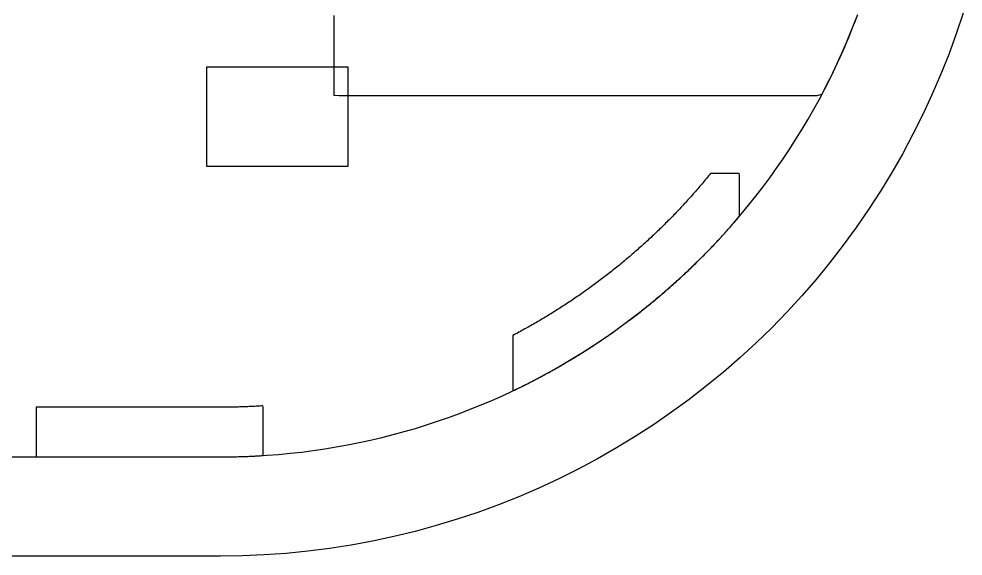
# Model space of a CAD drawing. Header units: millimetres. Extents: x -14.6 to 10, y -5.5 to 5.5.
# Drawn here: x 3.08 to 9.74, y -5.5 to -1.71 of the extents above; entities that cross this region are included whole.
import ezdxf

# ---------------------------------------------------------------- set-up
doc = ezdxf.new("R2010")
doc.units = ezdxf.units.MM
for name, color, linetype in [('ANT_KEEPOUT', 7, 'Continuous'), ('BOARD_EDGE', 7, 'Continuous'), ('BOTTOM_HMAX', 7, 'Continuous'), ('CLAMP_BAND', 7, 'Continuous'), ('POD_OUTLINE', 7, 'Continuous'), ('TOP_FIXED', 7, 'Continuous'), ('TOP_HMAX', 7, 'Continuous')]:
    doc.layers.add(name, color=color, linetype=linetype)

msp = doc.modelspace()

# ---------------------------------------------------------------- linework, layer by layer
at = {"layer": 'ANT_KEEPOUT'}
msp.add_lwpolyline([(5.3, -1.6856), (5.3, -1.7257), (5.3, -1.7659), (5.3, -1.8061), (5.3, -1.8462), (5.3, -1.8864), (5.3, -1.9265), (5.3, -1.9667), (5.3, -2.0068), (5.3, -2.047), (5.3, -2.0872), (5.3, -2.1273), (5.3, -2.1675), (5.3, -2.2076), (5.3, -2.2478), (5.338, -2.25), (5.3781, -2.25), (5.4183, -2.25), (5.4584, -2.25), (5.4986, -2.25), (5.5388, -2.25), (5.5789, -2.25), (5.6191, -2.25), (5.6592, -2.25), (5.6994, -2.25), (5.7396, -2.25), (5.7797, -2.25), (5.8199, -2.25), (5.86, -2.25), (5.9002, -2.25), (5.9403, -2.25), (5.9805, -2.25), (6.0207, -2.25), (6.0608, -2.25), (6.101, -2.25), (6.1411, -2.25), (6.1813, -2.25), (6.2215, -2.25), (6.2616, -2.25), (6.3018, -2.25), (6.3419, -2.25), (6.3821, -2.25), (6.4223, -2.25), (6.4624, -2.25), (6.5026, -2.25), (6.5427, -2.25), (6.5829, -2.25), (6.623, -2.25), (6.6632, -2.25), (6.7034, -2.25), (6.7435, -2.25), (6.7837, -2.25), (6.8238, -2.25), (6.864, -2.25), (6.9042, -2.25), (6.9443, -2.25), (6.9845, -2.25), (7.0246, -2.25), (7.0648, -2.25), (7.105, -2.25), (7.1451, -2.25), (7.1853, -2.25), (7.2254, -2.25), (7.2656, -2.25), (7.3057, -2.25), (7.3459, -2.25), (7.3861, -2.25), (7.4262, -2.25), (7.4664, -2.25), (7.5065, -2.25), (7.5467, -2.25), (7.5869, -2.25), (7.627, -2.25), (7.6672, -2.25), (7.7073, -2.25), (7.7475, -2.25), (7.7877, -2.25), (7.8278, -2.25), (7.868, -2.25), (7.9081, -2.25), (7.9483, -2.25), (7.9885, -2.25), (8.0286, -2.25), (8.0688, -2.25), (8.1089, -2.25), (8.1491, -2.25), (8.1892, -2.25), (8.2294, -2.25), (8.2696, -2.25), (8.3097, -2.25), (8.3499, -2.25), (8.39, -2.25), (8.4302, -2.25), (8.4704, -2.25), (8.5105, -2.25), (8.5507, -2.25), (8.5908, -2.25), (8.631, -2.25), (8.6712, -2.25), (8.7113, -2.25), (8.7454, -2.2399), (8.7639, -2.2043), (8.7822, -2.1685), (8.8002, -2.1326), (8.8179, -2.0965), (8.8353, -2.0603), (8.8524, -2.024), (8.8692, -1.9875), (8.8857, -1.9509), (8.9018, -1.9141), (8.9177, -1.8772), (8.9332, -1.8402), (8.9485, -1.8031), (8.9634, -1.7658), (8.978, -1.7284), (8.9923, -1.6909)], dxfattribs=at)
at = {"layer": 'BOARD_EDGE'}
msp.add_lwpolyline([(3.023, -4.8), (3.1051, -4.8), (3.1872, -4.8), (3.2692, -4.8), (3.3513, -4.8), (3.4333, -4.8), (3.5154, -4.8), (3.5974, -4.8), (3.6795, -4.8), (3.7615, -4.8), (3.8436, -4.8), (3.9256, -4.8), (4.0077, -4.8), (4.0897, -4.8), (4.1718, -4.8), (4.2538, -4.8), (4.3359, -4.8), (4.4179, -4.8), (4.5, -4.8), (4.582, -4.7993), (4.6641, -4.7972), (4.7461, -4.7937), (4.828, -4.7888), (4.9098, -4.7825), (4.9915, -4.7748), (5.073, -4.7657), (5.1544, -4.7552), (5.2356, -4.7433), (5.3165, -4.73), (5.3973, -4.7154), (5.4777, -4.6994), (5.5579, -4.682), (5.6378, -4.6632), (5.7174, -4.6431), (5.7965, -4.6216), (5.8754, -4.5987), (5.9538, -4.5746), (6.0317, -4.549), (6.1093, -4.5222), (6.1863, -4.494), (6.2629, -4.4645), (6.339, -4.4338), (6.4145, -4.4017), (6.4895, -4.3683), (6.5638, -4.3337), (6.6376, -4.2977), (6.7108, -4.2606), (6.7833, -4.2222), (6.8551, -4.1825), (6.9263, -4.1417), (6.9967, -4.0996), (7.0664, -4.0563), (7.1354, -4.0118), (7.2036, -3.9662), (7.271, -3.9194), (7.3376, -3.8715), (7.4033, -3.8224), (7.4682, -3.7722), (7.5323, -3.7209), (7.5954, -3.6686), (7.6577, -3.6151), (7.719, -3.5606), (7.7794, -3.5051), (7.8389, -3.4485), (7.8973, -3.3909), (7.9548, -3.3323), (8.0112, -3.2728), (8.0667, -3.2123), (8.1211, -3.1509), (8.1744, -3.0885), (8.2266, -3.0252), (8.2778, -2.9611), (8.3279, -2.8961), (8.3768, -2.8302), (8.4246, -2.7636), (8.4713, -2.6961), (8.5168, -2.6278), (8.5611, -2.5587), (8.6043, -2.489), (8.6462, -2.4184), (8.687, -2.3472), (8.7265, -2.2753), (8.7647, -2.2027), (8.8018, -2.1295), (8.8375, -2.0556), (8.8721, -1.9812), (8.9053, -1.9062), (8.9372, -1.8306), (8.9679, -1.7545), (8.9972, -1.6779)], dxfattribs=at)
at = {"layer": 'BOTTOM_HMAX'}
msp.add_lwpolyline([(3.023, -4.8), (3.1051, -4.8), (3.1872, -4.8), (3.2692, -4.8), (3.3513, -4.8), (3.4333, -4.8), (3.5154, -4.8), (3.5974, -4.8), (3.6795, -4.8), (3.7615, -4.8), (3.8436, -4.8), (3.9256, -4.8), (4.0077, -4.8), (4.0897, -4.8), (4.1718, -4.8), (4.2538, -4.8), (4.3359, -4.8), (4.4179, -4.8), (4.5, -4.8), (4.582, -4.7993), (4.6641, -4.7972), (4.7461, -4.7937), (4.828, -4.7888), (4.9098, -4.7825), (4.9915, -4.7748), (5.073, -4.7657), (5.1544, -4.7552), (5.2356, -4.7433), (5.3165, -4.73), (5.3973, -4.7154), (5.4777, -4.6994), (5.5579, -4.682), (5.6378, -4.6632), (5.7174, -4.6431), (5.7965, -4.6216), (5.8754, -4.5987), (5.9538, -4.5746), (6.0317, -4.549), (6.1093, -4.5222), (6.1863, -4.494), (6.2629, -4.4645), (6.339, -4.4338), (6.4145, -4.4017), (6.4895, -4.3683), (6.5638, -4.3337), (6.6376, -4.2977), (6.7108, -4.2606), (6.7833, -4.2222), (6.8551, -4.1825), (6.9263, -4.1417), (6.9967, -4.0996), (7.0664, -4.0563), (7.1354, -4.0118), (7.2036, -3.9662), (7.271, -3.9194), (7.3376, -3.8715), (7.4033, -3.8224), (7.4682, -3.7722), (7.5323, -3.7209), (7.5954, -3.6686), (7.6577, -3.6151), (7.719, -3.5606), (7.7794, -3.5051), (7.8389, -3.4485), (7.8973, -3.3909), (7.9548, -3.3323), (8.0112, -3.2728), (8.0667, -3.2123), (8.1211, -3.1509), (8.1744, -3.0885), (8.2266, -3.0252), (8.2778, -2.9611), (8.3279, -2.8961), (8.3768, -2.8302), (8.4246, -2.7636), (8.4713, -2.6961), (8.5168, -2.6278), (8.5611, -2.5587), (8.6043, -2.489), (8.6462, -2.4184), (8.687, -2.3472), (8.7265, -2.2753), (8.7647, -2.2027), (8.8018, -2.1295), (8.8375, -2.0556), (8.8721, -1.9812), (8.9053, -1.9062), (8.9372, -1.8306), (8.9679, -1.7545), (8.9972, -1.6779)], dxfattribs=at)
at = {"layer": 'CLAMP_BAND'}
for points in [[(6.5636, -3.9426), (6.5636, -3.9545), (6.5636, -3.9664), (6.5636, -3.9782), (6.5636, -3.9901), (6.5636, -4.002), (6.5636, -4.0138), (6.5636, -4.0257), (6.5636, -4.0376), (6.5636, -4.0494), (6.5636, -4.0613), (6.5636, -4.0732), (6.5636, -4.0851), (6.5636, -4.0969), (6.5636, -4.1088), (6.5636, -4.1207), (6.5636, -4.1325), (6.5636, -4.1444), (6.5636, -4.1563), (6.5636, -4.1681), (6.5636, -4.18), (6.5636, -4.1919), (6.5636, -4.2038), (6.5636, -4.2156), (6.5636, -4.2275), (6.5636, -4.2394), (6.5636, -4.2512), (6.5636, -4.2631), (6.5636, -4.275), (6.5636, -4.2869), (6.5636, -4.2987), (6.5636, -4.3106), (6.5636, -4.3225), (6.5641, -4.3336), (6.5748, -4.3284), (6.5855, -4.3233), (6.5962, -4.3181), (6.6068, -4.3129), (6.6175, -4.3077), (6.6281, -4.3024), (6.6388, -4.2972), (6.6494, -4.2919), (6.66, -4.2865), (6.6706, -4.2812), (6.6812, -4.2758), (6.6917, -4.2704), (6.7023, -4.265), (6.7128, -4.2595), (6.7234, -4.254), (6.7339, -4.2485), (6.7444, -4.243), (6.7549, -4.2374), (6.7653, -4.2318), (6.7758, -4.2262), (6.7862, -4.2206), (6.7967, -4.2149), (6.8071, -4.2092), (6.8175, -4.2035), (6.8279, -4.1977), (6.8382, -4.192), (6.8486, -4.1862), (6.8589, -4.1804), (6.8693, -4.1745), (6.8796, -4.1686), (6.8899, -4.1627), (6.9002, -4.1568), (6.9104, -4.1509), (6.9207, -4.1449), (6.9309, -4.1389), (6.9412, -4.1329), (6.9514, -4.1268), (6.9616, -4.1208), (6.9718, -4.1147), (6.9819, -4.1085), (6.9921, -4.1024), (7.0022, -4.0962), (7.0124, -4.09), (7.0225, -4.0838), (7.0325, -4.0775), (7.0426, -4.0712), (7.0527, -4.0649), (7.0627, -4.0586), (7.0728, -4.0523), (7.0828, -4.0459), (7.0928, -4.0395), (7.1028, -4.0331), (7.1127, -4.0266), (7.1227, -4.0202), (7.1326, -4.0137), (7.1425, -4.0071), (7.1524, -4.0006), (7.1623, -3.994), (7.1722, -3.9874), (7.182, -3.9808), (7.1919, -3.9742), (7.2017, -3.9675), (7.2115, -3.9608), (7.2213, -3.9541), (7.231, -3.9473), (7.2408, -3.9406), (7.2505, -3.9338), (7.2603, -3.927), (7.27, -3.9201), (7.2796, -3.9133), (7.2893, -3.9064), (7.299, -3.8995), (7.3086, -3.8925), (7.3182, -3.8856), (7.3278, -3.8786), (7.3374, -3.8716), (7.347, -3.8646), (7.3565, -3.8575), (7.366, -3.8504), (7.3756, -3.8433), (7.3851, -3.8362), (7.3945, -3.8291), (7.404, -3.8219), (7.4134, -3.8147), (7.4229, -3.8075), (7.4323, -3.8002), (7.4417, -3.793), (7.451, -3.7857), (7.4604, -3.7784), (7.4697, -3.7711), (7.479, -3.7637), (7.4883, -3.7563), (7.4976, -3.7489), (7.5069, -3.7415), (7.5161, -3.734), (7.5253, -3.7266), (7.5345, -3.7191), (7.5437, -3.7116), (7.5529, -3.704), (7.5621, -3.6965), (7.5712, -3.6889), (7.5803, -3.6813), (7.5894, -3.6736), (7.5985, -3.666), (7.6075, -3.6583), (7.6166, -3.6506), (7.6256, -3.6429), (7.6346, -3.6352), (7.6436, -3.6274), (7.6525, -3.6196), (7.6615, -3.6118), (7.6704, -3.604), (7.6793, -3.5961), (7.6882, -3.5883), (7.697, -3.5804), (7.7059, -3.5724), (7.7147, -3.5645), (7.7235, -3.5565), (7.7323, -3.5486), (7.7411, -3.5406), (7.7498, -3.5325), (7.7585, -3.5245), (7.7672, -3.5164), (7.7759, -3.5083), (7.7846, -3.5002), (7.7932, -3.4921), (7.8019, -3.4839), (7.8105, -3.4757), (7.819, -3.4676), (7.8276, -3.4593), (7.8362, -3.4511), (7.8447, -3.4428), (7.8532, -3.4346), (7.8617, -3.4262), (7.8701, -3.4179), (7.8786, -3.4096), (7.887, -3.4012), (7.8954, -3.3928), (7.9038, -3.3844), (7.9121, -3.376), (7.9205, -3.3675), (7.9288, -3.3591), (7.9371, -3.3506), (7.9454, -3.3421), (7.9536, -3.3335), (7.9619, -3.325), (7.9701, -3.3164), (7.9783, -3.3078), (7.9864, -3.2992), (7.9946, -3.2906), (8.0027, -3.2819), (8.0108, -3.2733), (8.0189, -3.2646), (8.027, -3.2559), (8.035, -3.2471), (8.043, -3.2384), (8.051, -3.2296), (8.059, -3.2208), (8.0669, -3.212), (8.0749, -3.2032), (8.0828, -3.1943), (8.0907, -3.1855), (8.0985, -3.1766), (8.1064, -3.1677), (8.1142, -3.1587), (8.122, -3.1498), (8.1298, -3.1408), (8.1375, -3.1318), (8.1453, -3.1228), (8.153, -3.1138), (8.1607, -3.1048), (8.1636, -3.0939), (8.1636, -3.0821), (8.1636, -3.0702), (8.1636, -3.0583), (8.1636, -3.0465), (8.1636, -3.0346), (8.1636, -3.0227), (8.1636, -3.0108), (8.1636, -2.999), (8.1636, -2.9871), (8.1636, -2.9752), (8.1636, -2.9634), (8.1636, -2.9515), (8.1636, -2.9396), (8.1636, -2.9278), (8.1636, -2.9159), (8.1636, -2.904), (8.1636, -2.8921), (8.1636, -2.8803), (8.1636, -2.8684), (8.1636, -2.8565), (8.1636, -2.8447), (8.1636, -2.8328), (8.1636, -2.8209), (8.1636, -2.8091), (8.1607, -2.8), (8.1489, -2.8), (8.137, -2.8), (8.1251, -2.8), (8.1133, -2.8), (8.1014, -2.8), (8.0895, -2.8), (8.0777, -2.8), (8.0658, -2.8), (8.0539, -2.8), (8.042, -2.8), (8.0302, -2.8), (8.0183, -2.8), (8.0064, -2.8), (7.9946, -2.8), (7.9827, -2.8), (7.9708, -2.8), (7.959, -2.8), (7.9514, -2.809), (7.9439, -2.8182), (7.9363, -2.8274), (7.9288, -2.8365), (7.9212, -2.8457), (7.9136, -2.8548), (7.906, -2.8639), (7.8983, -2.873), (7.8906, -2.882), (7.8829, -2.891), (7.8752, -2.9001), (7.8675, -2.9091), (7.8597, -2.918), (7.8519, -2.927), (7.8441, -2.9359), (7.8362, -2.9448), (7.8284, -2.9537), (7.8205, -2.9626), (7.8126, -2.9714), (7.8046, -2.9802), (7.7967, -2.9891), (7.7887, -2.9978), (7.7807, -3.0066), (7.7727, -3.0153), (7.7646, -3.0241), (7.7565, -3.0328), (7.7484, -3.0414), (7.7403, -3.0501), (7.7321, -3.0587), (7.724, -3.0673), (7.7158, -3.0759), (7.7076, -3.0845), (7.6993, -3.093), (7.6911, -3.1016), (7.6828, -3.1101), (7.6745, -3.1185), (7.6661, -3.127), (7.6578, -3.1354), (7.6494, -3.1438), (7.641, -3.1522), (7.6326, -3.1606), (7.6242, -3.1689), (7.6157, -3.1773), (7.6072, -3.1856), (7.5987, -3.1938), (7.5902, -3.2021), (7.5816, -3.2103), (7.573, -3.2185), (7.5644, -3.2267), (7.5558, -3.2349), (7.5472, -3.243), (7.5385, -3.2511), (7.5298, -3.2592), (7.5211, -3.2673), (7.5124, -3.2753), (7.5037, -3.2834), (7.4949, -3.2914), (7.4861, -3.2993), (7.4773, -3.3073), (7.4685, -3.3152), (7.4596, -3.3231), (7.4507, -3.331), (7.4418, -3.3389), (7.4329, -3.3467), (7.424, -3.3545), (7.415, -3.3623), (7.406, -3.3701), (7.397, -3.3778), (7.388, -3.3855), (7.379, -3.3932), (7.3699, -3.4009), (7.3608, -3.4085), (7.3517, -3.4162), (7.3426, -3.4238), (7.3335, -3.4313), (7.3243, -3.4389), (7.3151, -3.4464), (7.3059, -3.4539), (7.2967, -3.4614), (7.2875, -3.4688), (7.2782, -3.4762), (7.2689, -3.4836), (7.2596, -3.491), (7.2503, -3.4984), (7.2409, -3.5057), (7.2316, -3.513), (7.2222, -3.5202), (7.2128, -3.5275), (7.2034, -3.5347), (7.1939, -3.5419), (7.1845, -3.5491), (7.175, -3.5562), (7.1655, -3.5634), (7.156, -3.5705), (7.1465, -3.5775), (7.1369, -3.5846), (7.1273, -3.5916), (7.1177, -3.5986), (7.1081, -3.6056), (7.0985, -3.6125), (7.0889, -3.6194), (7.0792, -3.6263), (7.0695, -3.6332), (7.0598, -3.64), (7.0501, -3.6468), (7.0404, -3.6536), (7.0306, -3.6604), (7.0208, -3.6671), (7.011, -3.6738), (7.0012, -3.6805), (6.9914, -3.6872), (6.9816, -3.6938), (6.9717, -3.7004), (6.9618, -3.707), (6.9519, -3.7136), (6.942, -3.7201), (6.9321, -3.7266), (6.9221, -3.7331), (6.9122, -3.7395), (6.9022, -3.7459), (6.8922, -3.7523), (6.8822, -3.7587), (6.8721, -3.765), (6.8621, -3.7714), (6.852, -3.7776), (6.8419, -3.7839), (6.8318, -3.7901), (6.8217, -3.7963), (6.8116, -3.8025), (6.8014, -3.8087), (6.7912, -3.8148), (6.7811, -3.8209), (6.7709, -3.827), (6.7606, -3.833), (6.7504, -3.839), (6.7402, -3.845), (6.7299, -3.851), (6.7196, -3.8569), (6.7093, -3.8628), (6.699, -3.8687), (6.6887, -3.8746), (6.6783, -3.8804), (6.668, -3.8862), (6.6576, -3.8919), (6.6472, -3.8977), (6.6368, -3.9034), (6.6264, -3.9091), (6.616, -3.9147), (6.6055, -3.9204), (6.595, -3.926), (6.5846, -3.9315), (6.5741, -3.9371)], [(3.2, -4.45), (3.2, -4.4598), (3.2, -4.4695), (3.2, -4.4793), (3.2, -4.489), (3.2, -4.4988), (3.2, -4.5085), (3.2, -4.5183), (3.2, -4.528), (3.2, -4.5378), (3.2, -4.5475), (3.2, -4.5573), (3.2, -4.567), (3.2, -4.5768), (3.2, -4.5865), (3.2, -4.5963), (3.2, -4.606), (3.2, -4.6158), (3.2, -4.6256), (3.2, -4.6353), (3.2, -4.6451), (3.2, -4.6548), (3.2, -4.6646), (3.2, -4.6743), (3.2, -4.6841), (3.2, -4.6938), (3.2, -4.7036), (3.2, -4.7133), (3.2, -4.7231), (3.2, -4.7328), (3.2, -4.7426), (3.2, -4.7523), (3.2, -4.7621), (3.2, -4.7718), (3.2, -4.7816), (3.2, -4.7914), (3.2011, -4.8), (3.2109, -4.8), (3.2206, -4.8), (3.2304, -4.8), (3.2401, -4.8), (3.2499, -4.8), (3.2596, -4.8), (3.2694, -4.8), (3.2791, -4.8), (3.2889, -4.8), (3.2986, -4.8), (3.3084, -4.8), (3.3181, -4.8), (3.3279, -4.8), (3.3376, -4.8), (3.3474, -4.8), (3.3572, -4.8), (3.3669, -4.8), (3.3767, -4.8), (3.3864, -4.8), (3.3962, -4.8), (3.4059, -4.8), (3.4157, -4.8), (3.4254, -4.8), (3.4352, -4.8), (3.4449, -4.8), (3.4547, -4.8), (3.4644, -4.8), (3.4742, -4.8), (3.4839, -4.8), (3.4937, -4.8), (3.5034, -4.8), (3.5132, -4.8), (3.523, -4.8), (3.5327, -4.8), (3.5425, -4.8), (3.5522, -4.8), (3.562, -4.8), (3.5717, -4.8), (3.5815, -4.8), (3.5912, -4.8), (3.601, -4.8), (3.6107, -4.8), (3.6205, -4.8), (3.6302, -4.8), (3.64, -4.8), (3.6497, -4.8), (3.6595, -4.8), (3.6692, -4.8), (3.679, -4.8), (3.6888, -4.8), (3.6985, -4.8), (3.7083, -4.8), (3.718, -4.8), (3.7278, -4.8), (3.7375, -4.8), (3.7473, -4.8), (3.757, -4.8), (3.7668, -4.8), (3.7765, -4.8), (3.7863, -4.8), (3.796, -4.8), (3.8058, -4.8), (3.8155, -4.8), (3.8253, -4.8), (3.835, -4.8), (3.8448, -4.8), (3.8545, -4.8), (3.8643, -4.8), (3.8741, -4.8), (3.8838, -4.8), (3.8936, -4.8), (3.9033, -4.8), (3.9131, -4.8), (3.9228, -4.8), (3.9326, -4.8), (3.9423, -4.8), (3.9521, -4.8), (3.9618, -4.8), (3.9716, -4.8), (3.9813, -4.8), (3.9911, -4.8), (4.0008, -4.8), (4.0106, -4.8), (4.0203, -4.8), (4.0301, -4.8), (4.0399, -4.8), (4.0496, -4.8), (4.0594, -4.8), (4.0691, -4.8), (4.0789, -4.8), (4.0886, -4.8), (4.0984, -4.8), (4.1081, -4.8), (4.1179, -4.8), (4.1276, -4.8), (4.1374, -4.8), (4.1471, -4.8), (4.1569, -4.8), (4.1666, -4.8), (4.1764, -4.8), (4.1861, -4.8), (4.1959, -4.8), (4.2057, -4.8), (4.2154, -4.8), (4.2252, -4.8), (4.2349, -4.8), (4.2447, -4.8), (4.2544, -4.8), (4.2642, -4.8), (4.2739, -4.8), (4.2837, -4.8), (4.2934, -4.8), (4.3032, -4.8), (4.3129, -4.8), (4.3227, -4.8), (4.3324, -4.8), (4.3422, -4.8), (4.3519, -4.8), (4.3617, -4.8), (4.3715, -4.8), (4.3812, -4.8), (4.391, -4.8), (4.4007, -4.8), (4.4105, -4.8), (4.4202, -4.8), (4.43, -4.8), (4.4397, -4.8), (4.4495, -4.8), (4.4592, -4.8), (4.469, -4.8), (4.4787, -4.8), (4.4885, -4.8), (4.4982, -4.8), (4.508, -4.8), (4.5177, -4.8), (4.5275, -4.7999), (4.5373, -4.7999), (4.547, -4.7998), (4.5568, -4.7997), (4.5665, -4.7995), (4.5763, -4.7994), (4.586, -4.7992), (4.5958, -4.799), (4.6055, -4.7988), (4.6153, -4.7986), (4.625, -4.7984), (4.6348, -4.7981), (4.6445, -4.7978), (4.6543, -4.7975), (4.664, -4.7972), (4.6738, -4.7969), (4.6835, -4.7965), (4.6932, -4.7961), (4.703, -4.7957), (4.7127, -4.7953), (4.7225, -4.7948), (4.7322, -4.7944), (4.742, -4.7939), (4.7517, -4.7934), (4.7614, -4.7929), (4.7712, -4.7923), (4.7809, -4.7918), (4.7907, -4.7912), (4.8, -4.7902), (4.8, -4.7805), (4.8, -4.7707), (4.8, -4.761), (4.8, -4.7512), (4.8, -4.7415), (4.8, -4.7317), (4.8, -4.722), (4.8, -4.7122), (4.8, -4.7025), (4.8, -4.6927), (4.8, -4.6829), (4.8, -4.6732), (4.8, -4.6634), (4.8, -4.6537), (4.8, -4.6439), (4.8, -4.6342), (4.8, -4.6244), (4.8, -4.6147), (4.8, -4.6049), (4.8, -4.5952), (4.8, -4.5854), (4.8, -4.5757), (4.8, -4.5659), (4.8, -4.5562), (4.8, -4.5464), (4.8, -4.5367), (4.8, -4.5269), (4.8, -4.5171), (4.8, -4.5074), (4.8, -4.4976), (4.8, -4.4879), (4.8, -4.4781), (4.8, -4.4684), (4.8, -4.4586), (4.8, -4.4489), (4.7993, -4.4399), (4.7895, -4.4406), (4.7798, -4.4412), (4.7701, -4.4418), (4.7603, -4.4424), (4.7506, -4.4429), (4.7408, -4.4435), (4.7311, -4.444), (4.7214, -4.4445), (4.7116, -4.445), (4.7019, -4.4454), (4.6921, -4.4459), (4.6824, -4.4463), (4.6726, -4.4466), (4.6629, -4.447), (4.6532, -4.4474), (4.6434, -4.4477), (4.6337, -4.448), (4.6239, -4.4483), (4.6142, -4.4485), (4.6044, -4.4488), (4.5947, -4.449), (4.5849, -4.4492), (4.5752, -4.4494), (4.5654, -4.4495), (4.5557, -4.4497), (4.5459, -4.4498), (4.5361, -4.4499), (4.5264, -4.4499), (4.5166, -4.45), (4.5069, -4.45), (4.4971, -4.45), (4.4874, -4.45), (4.4776, -4.45), (4.4679, -4.45), (4.4581, -4.45), (4.4484, -4.45), (4.4386, -4.45), (4.4289, -4.45), (4.4191, -4.45), (4.4094, -4.45), (4.3996, -4.45), (4.3899, -4.45), (4.3801, -4.45), (4.3703, -4.45), (4.3606, -4.45), (4.3508, -4.45), (4.3411, -4.45), (4.3313, -4.45), (4.3216, -4.45), (4.3118, -4.45), (4.3021, -4.45), (4.2923, -4.45), (4.2826, -4.45), (4.2728, -4.45), (4.2631, -4.45), (4.2533, -4.45), (4.2436, -4.45), (4.2338, -4.45), (4.2241, -4.45), (4.2143, -4.45), (4.2045, -4.45), (4.1948, -4.45), (4.185, -4.45), (4.1753, -4.45), (4.1655, -4.45), (4.1558, -4.45), (4.146, -4.45), (4.1363, -4.45), (4.1265, -4.45), (4.1168, -4.45), (4.107, -4.45), (4.0973, -4.45), (4.0875, -4.45), (4.0778, -4.45), (4.068, -4.45), (4.0583, -4.45), (4.0485, -4.45), (4.0388, -4.45), (4.029, -4.45), (4.0192, -4.45), (4.0095, -4.45), (3.9997, -4.45), (3.99, -4.45), (3.9802, -4.45), (3.9705, -4.45), (3.9607, -4.45), (3.951, -4.45), (3.9412, -4.45), (3.9315, -4.45), (3.9217, -4.45), (3.912, -4.45), (3.9022, -4.45), (3.8925, -4.45), (3.8827, -4.45), (3.873, -4.45), (3.8632, -4.45), (3.8534, -4.45), (3.8437, -4.45), (3.8339, -4.45), (3.8242, -4.45), (3.8144, -4.45), (3.8047, -4.45), (3.7949, -4.45), (3.7852, -4.45), (3.7754, -4.45), (3.7657, -4.45), (3.7559, -4.45), (3.7462, -4.45), (3.7364, -4.45), (3.7267, -4.45), (3.7169, -4.45), (3.7072, -4.45), (3.6974, -4.45), (3.6876, -4.45), (3.6779, -4.45), (3.6681, -4.45), (3.6584, -4.45), (3.6486, -4.45), (3.6389, -4.45), (3.6291, -4.45), (3.6194, -4.45), (3.6096, -4.45), (3.5999, -4.45), (3.5901, -4.45), (3.5804, -4.45), (3.5706, -4.45), (3.5609, -4.45), (3.5511, -4.45), (3.5414, -4.45), (3.5316, -4.45), (3.5218, -4.45), (3.5121, -4.45), (3.5023, -4.45), (3.4926, -4.45), (3.4828, -4.45), (3.4731, -4.45), (3.4633, -4.45), (3.4536, -4.45), (3.4438, -4.45), (3.4341, -4.45), (3.4243, -4.45), (3.4146, -4.45), (3.4048, -4.45), (3.3951, -4.45), (3.3853, -4.45), (3.3756, -4.45), (3.3658, -4.45), (3.356, -4.45), (3.3463, -4.45), (3.3365, -4.45), (3.3268, -4.45), (3.317, -4.45), (3.3073, -4.45), (3.2975, -4.45), (3.2878, -4.45), (3.278, -4.45), (3.2683, -4.45), (3.2585, -4.45), (3.2488, -4.45), (3.239, -4.45), (3.2293, -4.45), (3.2195, -4.45), (3.2098, -4.45)]]:
    msp.add_lwpolyline(points, close=True, dxfattribs=at)
at = {"layer": 'POD_OUTLINE'}
msp.add_lwpolyline([(9.7406, -1.6692), (9.6917, -1.8155), (9.6387, -1.9604), (9.5817, -2.1038), (9.5207, -2.2455), (9.4558, -2.3855), (9.3869, -2.5235), (9.3142, -2.6596), (9.2377, -2.7936), (9.1575, -2.9254), (9.0736, -3.0549), (8.9861, -3.182), (8.895, -3.3066), (8.8006, -3.4286), (8.7027, -3.5479), (8.6015, -3.6644), (8.4971, -3.778), (8.3896, -3.8886), (8.279, -3.9962), (8.1654, -4.1006), (8.0489, -4.2018), (7.9297, -4.2997), (7.8077, -4.3942), (7.6831, -4.4853), (7.5561, -4.5728), (7.4266, -4.6567), (7.2948, -4.737), (7.1608, -4.8135), (7.0248, -4.8863), (6.8867, -4.9552), (6.7468, -5.0202), (6.6051, -5.0812), (6.4617, -5.1383), (6.3168, -5.1913), (6.1705, -5.2402), (6.0228, -5.285), (5.874, -5.3256), (5.7241, -5.3621), (5.5732, -5.3943), (5.4214, -5.4223), (5.269, -5.446), (5.1159, -5.4654), (4.9624, -5.4805), (4.8084, -5.4913), (4.6543, -5.4978), (4.5, -5.5), (4.3457, -5.5), (4.1914, -5.5), (4.0371, -5.5), (3.8828, -5.5), (3.7285, -5.5), (3.5742, -5.5), (3.4199, -5.5), (3.2656, -5.5), (3.1113, -5.5), (2.957, -5.5)], dxfattribs=at)
at = {"layer": 'TOP_FIXED'}
msp.add_lwpolyline([(4.4, -2.75), (5.4, -2.75), (5.4, -2.05), (4.4, -2.05)], close=True, dxfattribs=at)
at = {"layer": 'TOP_HMAX'}
msp.add_lwpolyline([(3.023, -4.8), (3.1051, -4.8), (3.1872, -4.8), (3.2692, -4.8), (3.3513, -4.8), (3.4333, -4.8), (3.5154, -4.8), (3.5974, -4.8), (3.6795, -4.8), (3.7615, -4.8), (3.8436, -4.8), (3.9256, -4.8), (4.0077, -4.8), (4.0897, -4.8), (4.1718, -4.8), (4.2538, -4.8), (4.3359, -4.8), (4.4179, -4.8), (4.5, -4.8), (4.582, -4.7993), (4.6641, -4.7972), (4.7461, -4.7937), (4.828, -4.7888), (4.9098, -4.7825), (4.9915, -4.7748), (5.073, -4.7657), (5.1544, -4.7552), (5.2356, -4.7433), (5.3165, -4.73), (5.3973, -4.7154), (5.4777, -4.6994), (5.5579, -4.682), (5.6378, -4.6632), (5.7174, -4.6431), (5.7965, -4.6216), (5.8754, -4.5987), (5.9538, -4.5746), (6.0317, -4.549), (6.1093, -4.5222), (6.1863, -4.494), (6.2629, -4.4645), (6.339, -4.4338), (6.4145, -4.4017), (6.4895, -4.3683), (6.5638, -4.3337), (6.6376, -4.2977), (6.7108, -4.2606), (6.7833, -4.2222), (6.8551, -4.1825), (6.9263, -4.1417), (6.9967, -4.0996), (7.0664, -4.0563), (7.1354, -4.0118), (7.2036, -3.9662), (7.271, -3.9194), (7.3376, -3.8715), (7.4033, -3.8224), (7.4682, -3.7722), (7.5323, -3.7209), (7.5954, -3.6686), (7.6577, -3.6151), (7.719, -3.5606), (7.7794, -3.5051), (7.8389, -3.4485), (7.8973, -3.3909), (7.9548, -3.3323), (8.0112, -3.2728), (8.0667, -3.2123), (8.1211, -3.1509), (8.1744, -3.0885), (8.2266, -3.0252), (8.2778, -2.9611), (8.3279, -2.8961), (8.3768, -2.8302), (8.4246, -2.7636), (8.4713, -2.6961), (8.5168, -2.6278), (8.5611, -2.5587), (8.6043, -2.489), (8.6462, -2.4184), (8.687, -2.3472), (8.7265, -2.2753), (8.7647, -2.2027), (8.8018, -2.1295), (8.8375, -2.0556), (8.8721, -1.9812), (8.9053, -1.9062), (8.9372, -1.8306), (8.9679, -1.7545), (8.9972, -1.6779)], dxfattribs=at)

doc.saveas('drawing.dxf')
